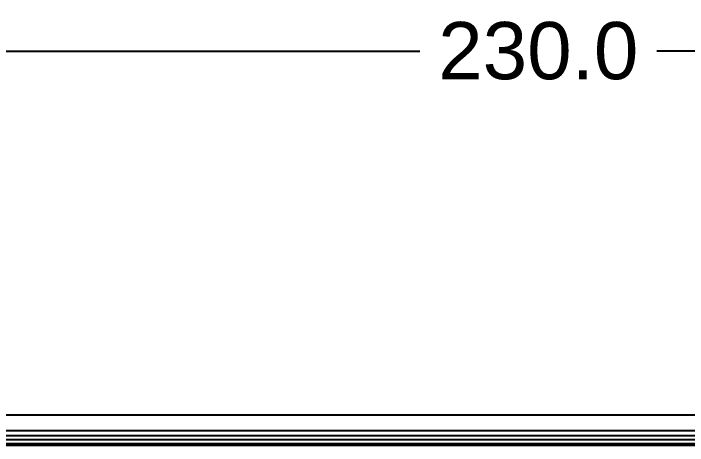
# Model space of a CAD drawing. Header units: millimetres. Extents: x 3033 to 4363, y 230 to 1450.
# Drawn here: x 3455.8 to 3549.9, y 852.1 to 912.5 of the extents above; entities that cross this region are included whole.
import ezdxf

# ---------------------------------------------------------------- set-up
doc = ezdxf.new("R2010")
doc.units = ezdxf.units.MM
doc.header["$MEASUREMENT"] = 0
doc.layers.add('Default', color=7, linetype='Continuous')
doc.layers.add('LAYER 10', color=2, linetype='Continuous')
doc.styles.add('Arial', font='arial.ttf')
doc.dimstyles.new('Dimension Style 01', dxfattribs={"dimtxt": 8, "dimasz": 8, "dimexe": 0.5, "dimexo": 0.5, "dimgap": 3, "dimtad": 1, "dimtih": 1, "dimtoh": 1, "dimdec": 1, "dimzin": 1, "dimdsep": 46, "dimtxsty": 'Arial', "dimcen": 0.5, "dimadec": 1, "dimazin": 0, "dimtfac": 1, "dimtdec": 1, "dimtix": 1, "dimtmove": 0, "dimatfit": 3, "dimfxl": 1, "dimtolj": 1, "dimtzin": 1, "dimarcsym": 0})

# ---------------------------------------------------------------- blocks, each defined once
blk = doc.blocks.new('*D2')
at = {"layer": 'Default', "color": 0, "lineweight": -2, "transparency": 16777216}
for p, q in [((3414.088, 853.874), (3414.088, 907.723)), ((3644.088, 853.874), (3644.088, 907.723)), ((3422.088, 907.223), (3512.536, 907.223)), ((3636.088, 907.223), (3545.641, 907.223))]:
    blk.add_line(p, q, dxfattribs=at)
at = {"layer": 'Default', "color": 0, "transparency": 16777216}
for points in [[(3422.088, 908.556), (3422.088, 905.889), (3414.088, 907.223)], [(3636.088, 908.556), (3636.088, 905.889), (3644.088, 907.223)]]:
    blk.add_solid(points, dxfattribs=at)
at = {"layer": 'Defpoints', "color": 0, "transparency": 16777216}
for p in [(3644.088, 907.223), (3414.088, 853.374), (3644.088, 853.374)]:
    blk.add_point(p, dxfattribs=at)
at = {"layer": 'Default', "color": 0, "transparency": 16777216, "insert": (3529.088, 907.223), "char_height": 8, "attachment_point": 5, "style": 'Arial'}
blk.add_mtext('\\A1;230.0', dxfattribs=at)

msp = doc.modelspace()

# ---------------------------------------------------------------- linework, layer by layer
at = {"layer": 'LAYER 10'}
for p, q in [((3417.088, 856.374), (3641.088, 856.374)), ((3417.088, 854.167), (3641.088, 854.167)), ((3417.088, 853.46), (3641.088, 853.46)), ((3637.088, 852.874), (3421.088, 852.874)), ((3421.088, 852.374), (3637.088, 852.374)), ((3637.088, 852.074), (3421.088, 852.074))]:
    msp.add_line(p, q, dxfattribs=at)

# ---------------------------------------------------------------- dimensions: what is measured, and where the dimension line sits
at = {"layer": 'Default'}
dim = msp.add_linear_dim(base=(3644.088, 907.223), p1=(3414.088, 853.374), p2=(3644.088, 853.374), dimstyle='Dimension Style 01', override={"dimtad": 0}, dxfattribs=at)
dim.commit()
dim.dimension.update_dxf_attribs({"geometry": '*D2', "text_midpoint": (3529.088, 907.223)})

doc.saveas('drawing.dxf')
